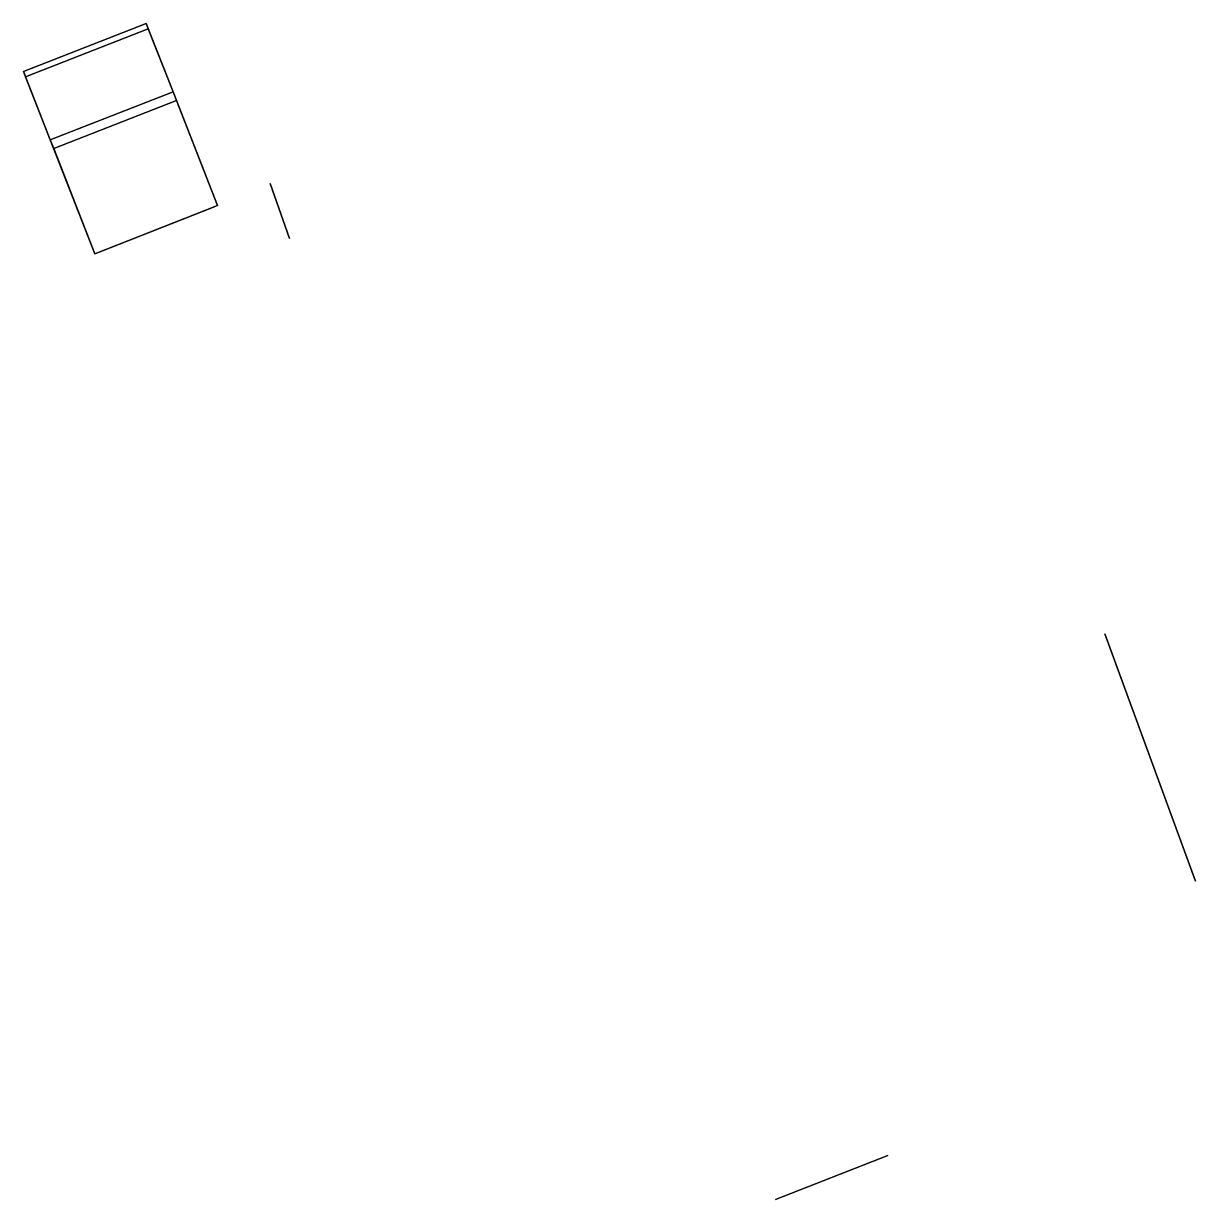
# Model space of a CAD drawing. Header units: metres. Extents: x 99985 to 960226, y 99998 to 1946179.
# Drawn here: x 960199.32 to 960226, y 1946152.12 to 1946178.9 of the extents above; entities outside this region: 1.
import ezdxf

# ---------------------------------------------------------------- set-up
doc = ezdxf.new("R2010")
doc.units = ezdxf.units.M

msp = doc.modelspace()

# ---------------------------------------------------------------- linework, layer by layer
at = {"layer": 'Building Shading', "color": 195}
for points in [[(960204.9375, 1946175.25, 79.253), (960204.9375, 1946175.25, 40.253), (960205.375, 1946174, 40.253), (960205.375, 1946174, 79.253)], [(960205.375, 1946174, 79.253), (960205.375, 1946174, 40.253), (960204.9375, 1946175.25, 40.253), (960204.9375, 1946175.25, 79.253)], [(960223.9375, 1946165, 79.253), (960223.9375, 1946165, 40.253), (960226, 1946159.375, 40.253), (960226, 1946159.375, 79.253)], [(960226, 1946159.375, 79.253), (960226, 1946159.375, 40.253), (960223.9375, 1946165, 40.253), (960223.9375, 1946165, 79.253)], [(960219, 1946153.125, 79.253), (960219, 1946153.125, 40.253), (960216.4375, 1946152.125, 40.253), (960216.4375, 1946152.125, 79.253)], [(960216.4375, 1946152.125, 79.253), (960216.4375, 1946152.125, 40.253), (960219, 1946153.125, 40.253), (960219, 1946153.125, 79.253)]]:
    msp.add_3dface(points, dxfattribs=at)
at = {"layer": 'CORE', "color": 43}
for points in [[(960202.1154, 1946178.8952, 67.3612), (960202.1154, 1946178.8952, 64.253), (960199.3226, 1946177.7997, 64.253), (960199.3226, 1946177.7997, 67.3612)], [(960202.7258, 1946177.339, 67.3612), (960202.7258, 1946177.339, 64.253), (960202.1154, 1946178.8952, 64.253), (960202.1154, 1946178.8952, 67.3612)], [(960199.3226, 1946177.7997, 67.3612), (960199.3226, 1946177.7997, 64.253), (960199.9329, 1946176.2436, 64.253), (960199.9329, 1946176.2436, 67.3612)], [(960199.9329, 1946176.2436, 67.3612), (960199.9329, 1946176.2436, 64.253), (960202.7258, 1946177.339, 64.253), (960202.7258, 1946177.339, 67.3612)]]:
    msp.add_3dface(points, dxfattribs=at)
at = {"layer": 'CORE', "color": 8}
for points in [[(960199.369, 1946177.6812, 64.253), (960199.3226, 1946177.7997, 64.253), (960202.1154, 1946178.8952, 64.253), (960202.1619, 1946178.7767, 64.253)], [(960199.9329, 1946176.2436, 64.253), (960199.369, 1946177.6812, 64.253), (960202.1619, 1946178.7767, 64.253), (960202.7258, 1946177.339, 64.253)]]:
    msp.add_3dface(points, dxfattribs=at)
at = {"layer": 'CORE', "color": 15}
for points in [[(960199.369, 1946177.6812, 67.3612), (960202.1619, 1946178.7767, 67.3612), (960202.1154, 1946178.8952, 67.3612), (960199.3226, 1946177.7997, 67.3612)], [(960199.9329, 1946176.2436, 67.3612), (960202.7258, 1946177.339, 67.3612), (960202.1619, 1946178.7767, 67.3612), (960199.369, 1946177.6812, 67.3612)]]:
    msp.add_3dface(points, dxfattribs=at)
at = {"layer": 'PERIM', "color": 43}
for points in [[(960202.7258, 1946177.339, 67.3612), (960202.7258, 1946177.339, 64.253), (960199.9329, 1946176.2436, 64.253), (960199.9329, 1946176.2436, 67.3612)], [(960203.7414, 1946174.7497, 67.3612), (960203.7414, 1946174.7497, 64.253), (960202.7258, 1946177.339, 64.253), (960202.7258, 1946177.339, 67.3612)], [(960199.9329, 1946176.2436, 67.3612), (960199.9329, 1946176.2436, 64.253), (960200.9486, 1946173.6542, 64.253), (960200.9486, 1946173.6542, 67.3612)], [(960200.9486, 1946173.6542, 67.3612), (960200.9486, 1946173.6542, 64.253), (960203.7414, 1946174.7497, 64.253), (960203.7414, 1946174.7497, 67.3612)]]:
    msp.add_3dface(points, dxfattribs=at)
at = {"layer": 'PERIM', "color": 8}
for points in [[(960200.0103, 1946176.0464, 64.253), (960199.9329, 1946176.2436, 64.253), (960202.7258, 1946177.339, 64.253), (960202.8031, 1946177.1418, 64.253)], [(960200.9486, 1946173.6542, 64.253), (960200.0103, 1946176.0464, 64.253), (960202.8031, 1946177.1418, 64.253), (960203.7414, 1946174.7497, 64.253)]]:
    msp.add_3dface(points, dxfattribs=at)
at = {"layer": 'PERIM', "color": 15}
for points in [[(960200.0103, 1946176.0464, 67.3612), (960202.8031, 1946177.1418, 67.3612), (960202.7258, 1946177.339, 67.3612), (960199.9329, 1946176.2436, 67.3612)], [(960200.9486, 1946173.6542, 67.3612), (960203.7414, 1946174.7497, 67.3612), (960202.8031, 1946177.1418, 67.3612), (960200.0103, 1946176.0464, 67.3612)]]:
    msp.add_3dface(points, dxfattribs=at)
at = {"layer": 'PERIM', "color": 143}
msp.add_3dface([(960201.0417, 1946173.6907, 66.4351), (960201.0417, 1946173.6907, 65.103), (960203.6483, 1946174.7132, 65.103), (960203.6483, 1946174.7132, 66.4351)], dxfattribs=at)

doc.saveas('drawing.dxf')
